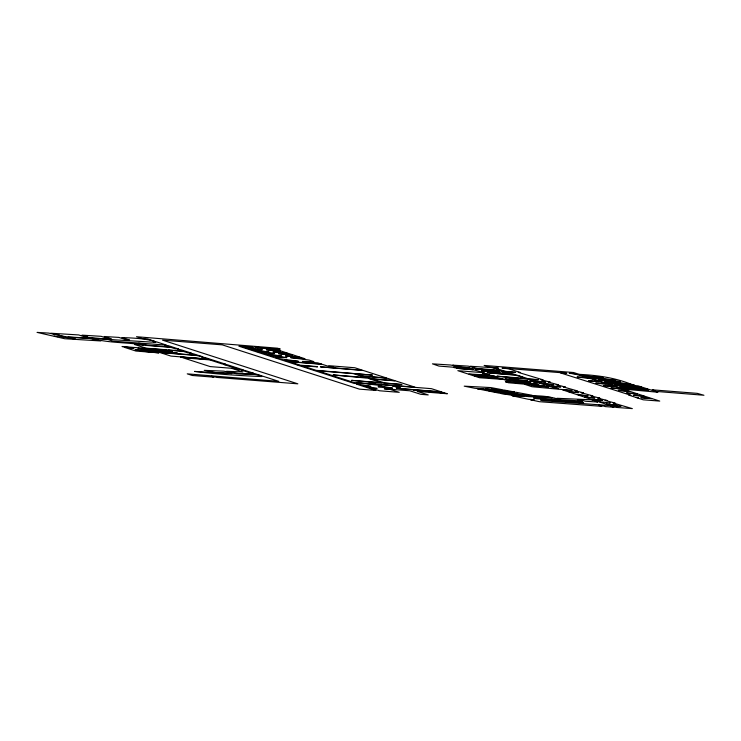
<?xml version="1.0" encoding="UTF-8"?>
<svg xmlns="http://www.w3.org/2000/svg" width="741" height="741" viewBox="0 0 741 741"><rect width="100%" height="100%" fill="white"/><g stroke="black" fill="none" stroke-linecap="round" stroke-linejoin="round"><path stroke-width="1.11" d="M615.354 403.141L605.953 400.659L605.082 400.381L607.333 400.557L598.487 398.25L597.681 397.991L599.904 398.167L591.688 396.055L590.688 395.731L592.893 395.907L582.046 392.943L581.203 392.674L583.389 392.841L575.701 390.896L575.007 390.664L577.174 390.84L564.327 387.219L563.364 386.913L565.503 387.08L557.297 384.95L556.213 384.607L558.334 384.774L549.35 382.384L548.312 382.05L550.415 382.217L542.014 380.013L540.949 379.679L543.033 379.837L519.293 372.677L518.302 372.362L520.321 372.519L508.947 368.851L502.018 368.055L565.726 373.066L566.68 373.371L560.363 372.871L630.869 395.286L628.803 395.12L635.167 397.185L638.316 397.685L636.186 397.519L643.225 399.807L659.749 401.103L652.765 398.834L640.872 397.639L651.747 398.501L645.42 396.444L633.444 395.24L644.42 396.111L638.353 394.138L626.414 392.971L637.473 393.851L630.471 391.563L618.374 390.377L629.526 391.257L623.19 389.201L610.899 387.96L657.878 392.23L655.016 391.322L703.95 395.259L697.188 393.351L652.2 389.812L655.489 390.877L652.997 390.674L648.542 389.238L620.699 387.034L619.819 386.756L647.653 388.951L642.595 387.321L614.039 384.829L641.632 387.006L638.02 385.839L609.167 383.31L634.731 385.329L631.063 384.134L604.563 381.8L630.119 383.819C613.659 377.456 596.375 375.205 578.823 374.316L583.362 375.789L603.193 377.53L584.075 376.02L587.9 377.252L615.567 380.133L588.521 377.456L589.169 377.66C582.38 377.03 576.183 373.362 569.264 373.344L578.36 374.066L573.553 372.51L484.151 365.443L488.551 366.99L498.295 368.008L493.802 367.656L498.063 369.037L491.459 367.61L470.498 366.276L473.416 367.212L468.108 366.128L452.723 365.146L455.187 365.943L450.519 365.007L432.438 363.85L438.95 366.082L458.698 367.647L454.011 366.137L469.368 367.879L470.239 368.157L459.392 367.295L472.934 369.027L453.816 367.508L471.813 369.222L473.138 369.648L456.456 368.277L473.786 369.861L484.475 372.779L457.836 370.676L467.701 373.881L490.625 375.298L495.145 376.354L468.923 374.279L473.925 375.909L498.211 377.743L503.232 379.031L474.759 376.187L479.594 377.753L503.445 379.438L511.318 381.976L523.813 382.449L537.633 384.06L538.698 384.403L505.399 381.763L508.437 382.754L544.709 385.904L524.739 384.329L531.982 386.737L571.404 390.387L572.098 390.609L562.521 389.849L567.856 391.619L578.452 392.656L568.68 391.887L577.044 394.657L588.095 395.777L578.026 394.981L583.834 396.898L594.884 397.963L584.612 397.157L591.012 399.269L602.359 400.381L591.855 399.547L596.774 401.14L590.753 399.751L556.945 398.278L561.456 399.751L582.704 401.076L577.461 399.732L580.379 399.862L585.612 401.261L597.783 402.02L595.569 401.307L610.278 402.937L609.5 402.687M613.881 403.224L613.094 402.965L632.332 408.615L616.188 407.411L612.816 406.318L610.612 406.161L613.974 407.244L605.295 406.596L601.97 405.531L598.682 405.29L601.988 406.355L539.374 401.687L530.445 399.742L534.437 400.038L533.048 399.649L528.426 399.306L512.226 395.787L516.496 396L500.907 393.49L508.27 393.86L519.043 396.129L525.137 396.444L504.973 392.934L503.213 392.86L506.492 393.508L499.156 393.147L488.884 391.091L502.259 392.397L492.784 390.544L491.116 390.47L494.099 391.063L487.189 390.748L477.185 388.747L490.672 390.127L483.549 388.729L474.99 388.312L464.209 386.154L490.848 387.58L501.87 389.627L491.042 389.099L498.147 390.442L500.499 390.544L495.877 389.664L504.288 390.081L514.476 391.98L500.36 390.859L510.317 392.739L512.67 392.841L508.039 391.961L516.486 392.35L532.112 395.259L523.692 394.916L513.17 393.276C525.888 396.917 539.291 394.527 552.082 397.602L525.573 395.685L529.157 396.416L526.573 396.287L528.083 396.592L553.925 397.917L559.251 399.612L533.603 398.01L535.78 398.658L580.573 401.974L583.602 402.909L540.532 399.705L542.894 400.381L541.097 400.242L542.468 400.631L621.004 406.401L609.741 405.327L606.277 404.206L616.799 405.04L605.573 403.984L599.756 402.104M357.458 382.588L354.726 382.773L317.565 370.769L353.476 373.612L359.709 375.622L362.682 375.863L356.449 373.844L372.482 375.113L316.222 370.343L301.643 365.637L317.491 366.888L316.426 366.536L296.78 364.878L354.272 383.44L357.597 383.699L356.254 383.264L359.848 383.014L381.069 385.552L377.465 384.394L431.419 388.664L441.386 391.878L396.454 388.321L441.831 392.063L444.044 392.776L413.561 390.192L445.165 393.054L447.351 393.758L417.266 391.378L428.233 394.925L420.823 394.332L409.856 390.794L384.236 388.766L390.387 389.47L399.242 392.332L379.503 390.776L375.613 389.516L372.288 389.257L375.993 390.451L359.404 389.136L222.272 344.861L162.52 340.138L297.845 383.829L216.65 377.41L214.029 376.558L211.333 376.345L213.964 377.197L192.299 375.483L187.241 373.853L278.811 381.365L263.092 376.289L259.813 376.03L261.443 376.558C239.065 375.604 216.733 374.205 194.568 371.426L231.979 373.557L216.011 372.612L204.238 370.352L223.791 371.167L236.509 373.751L255.173 374.529L261.888 375.9L254.747 373.594L251.477 373.334L253.839 374.103L238.537 373.501L226.542 371.278L242.909 371.963L232.276 368.536L243.493 369.963L227.598 364.831L224.088 364.553L236.935 368.703L210.194 366.591L182.842 357.755L209.583 359.867L222.291 363.97L225.81 364.248L211.843 359.737L180.628 357.032L210.842 359.422L204.951 357.514L201.821 357.273L207.063 358.959L171.014 356.106L160.01 352.559L196.069 355.411L202.96 356.875L193.568 353.846L190.02 353.559L194.892 355.134L145.079 351.197L142.346 350.317L177.451 353.096L150.58 350.317L152.609 350.965L135.075 349.585L143.3 351.271L158.972 352.873L135.899 351.049L124.979 347.52L133.954 348.224L122.015 346.51L165.002 349.909L167.494 350.706L138.002 348.381L149.321 349.909L172.366 351.447L168.559 350.215L183.268 351.382L187.927 352.892L191.484 353.17L181.165 349.835L177.608 349.557L182.156 351.021L145.866 348.159L134.51 344.491L170.8 347.362L175.256 348.798L178.813 349.076L168.216 345.658L164.789 345.389L169.661 346.964L146.848 345.158L141.948 343.574L138.595 343.305L143.55 344.908C126.183 342.175 108.325 343.185 91.245 338.239L107.982 339.526L112.799 341.156L166.549 345.121L156.388 341.833L153.387 341.601L155.721 342.351L115.309 339.878L85.548 337.155L88.716 338.174L66.458 336.803L59.651 335.627L64.152 336.664L59.836 336.395L61.484 336.775L72.85 338.646L75.156 338.794L68.116 337.183L89.967 338.526L100.776 340.953L64.754 338.739L54.213 336.321L58.131 336.562L52.565 335.951L37.05 332.385L48.563 333.089L59.465 335.201L50.87 333.228L78.666 334.932L84.029 336.664L87.651 336.951L82.047 335.145L101.082 336.312L107.825 338.489L111.196 338.757L104.222 336.507L118.921 337.405L126.313 339.795L129.508 340.045L121.904 337.59C132.889 337.97 143.865 338.452 154.424 341.203L147.431 338.943L142.115 338.526L136.52 336.72L277.597 348.214L280.246 349.067L265 348.242L254.515 346.853L257.711 347.89L275.763 349.317L280.626 350.882L266.297 349.752L281.571 351.188L287.239 353.022L272.91 351.882L288.323 353.374L292.778 354.809L278.44 353.67L293.788 355.134L299.753 357.06L285.415 355.921L300.772 357.384L305.023 358.764L290.685 357.625L309.053 360.061L313.878 361.617L302.374 361.404L303.375 361.719L317.713 362.858L321.39 364.044L288.731 361.46L285.044 360.274L298.382 361.33L275.958 358.153L295.622 364.498L298.947 364.767L289.657 361.765L322.326 364.35L331.69 367.369L334.775 367.619L328.809 365.693L354.819 367.749L362.321 370.167L320.408 366.86L363.396 370.519L386.487 377.975L360.645 375.928L387.552 378.318L394.86 380.67L369.018 378.632L395.731 380.957L414.895 387.145L376.993 384.144L370.537 382.06L401.955 384.542L384.56 382.921L374.038 379.531L371.065 379.29L381.745 382.745L351.558 380.355L368.027 381.865L376.067 384.459L357.458 382.588M382.699 386.598L378.03 386.765L392.628 388.164L381.393 386.181L382.699 386.598M282.182 357.245L276.393 357.477L277.995 357.996L274.661 357.736L255.589 351.577L273.448 353.281L274.457 353.605L261.128 352.549L267.084 354.476L281.441 355.856L268.112 354.809L272.355 356.18L286.897 357.616L282.182 357.245M514.699 393.879L510.632 393.703L516.245 394.166L514.699 393.879M501.898 391.47L498.508 391.313L503.167 391.711L501.898 391.47M490.523 389.331L485.596 388.83L490.523 389.331M252.385 347.242L238.871 346.177L254.654 351.271L257.988 351.54L255.664 350.789L268.992 351.845L254.58 350.437L248.911 348.603L262.24 349.659L247.966 348.298L243.104 346.732L253.292 347.538L252.385 347.242M499.286 369.426L496.377 369.203L499.703 370.278L477.426 368.509L472.489 367.536L476.361 368.786L515.69 372.399L505.149 371.315L499.286 369.426M589.956 377.919L577.054 377.03L588.975 378.28L595.996 379.864L589.956 377.919M496.313 370.62L475.546 368.981L497.35 370.954L496.313 370.62M483.706 370.185L481.196 369.991L499.684 371.713L483.706 370.185M507.242 372.001L501.796 371.713L509.817 373.538L501.861 372.908L505.788 374.186L487.383 372.723L514.921 375.187L522.34 376.873L515.708 374.733L508.622 374.409L505.621 373.436L514.513 374.344L507.242 372.001M619.476 381.393L598.209 379.716L620.513 381.735L619.476 381.393M486.17 370.982L481.576 371.056L500.675 373.047L489.004 371.899L486.17 370.982M597.163 380.244L594.347 380.022L599.237 381.596L588.595 380.763L600.099 381.874L606.305 383.884L595.671 383.041L596.449 383.301L607.092 384.134L612.992 385.348L597.163 380.244M485.207 373.547L482.502 373.334L489.375 374.89L485.207 373.547M523.711 377.317L520.775 377.086L524.86 378.401L496.915 376.187L527.62 379.29L538.411 379.735L527.796 378.632L523.711 377.317M614.196 385.746L611.381 385.524L614.243 386.441L603.6 385.607L615.178 386.746L619.226 388.052L622.218 388.284L619.661 387.46L636.825 388.821L618.642 387.182L614.196 385.746M495.136 376.752L492.441 376.539L497.507 377.521L495.136 376.752M513.93 378.364L508.937 377.966L514.328 379.707L504.88 378.957L527.611 380.957L519.321 380.105L513.93 378.364M531.779 379.92L528.833 379.688L533.622 380.513L531.779 379.92M534.826 380.902L530.399 380.976L545.747 382.097L534.826 380.902M647.977 390.062L624.561 388.21L648.764 390.312L647.977 390.062M525.73 381.17L507.641 379.92L518.005 381.439L530.63 381.939L525.73 381.17M539.022 382.254L533.446 381.958L541.504 383.06L539.022 382.254M542.727 383.458L539.772 383.217L545.608 385.107L548.572 385.339L544.144 383.912L553.703 384.672L542.727 383.458M549.498 385.644L546.543 385.403L555.602 388.33L558.566 388.571L551.174 386.181L560.724 386.941L549.498 385.644M547.321 386.654L531.593 385.413L548.655 387.089L547.321 386.654M365.508 376.771L362.534 376.539L365.535 377.502L333.033 374.937L370.815 378.484L365.508 376.771M244.975 370.444L241.705 370.185L250.226 372.936L253.496 373.195L244.975 370.444M395.342 386.376L392.749 386.172L397.195 386.978L395.342 386.376M398.778 387.487L396.185 387.284L400.631 388.08L398.778 387.487M360.052 384.486L356.717 384.227L370.991 388.83L374.316 389.099L370.648 387.913L377.076 388.423L369.759 387.626L362.886 385.403L370.972 386.45L360.052 384.486"/></g></svg>
